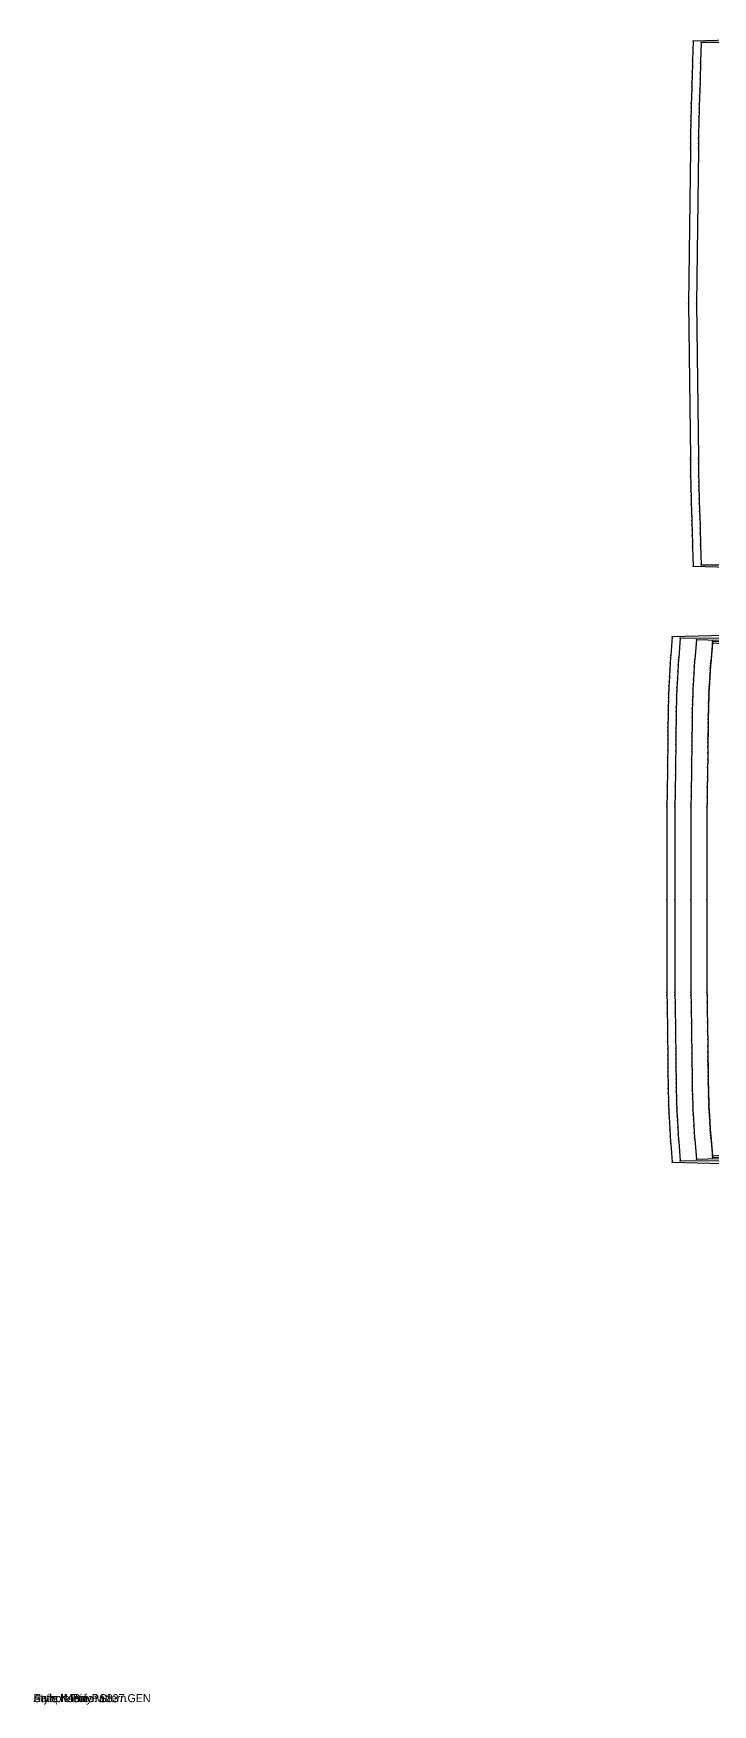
# Model space of a CAD drawing. Extents: x 50 to 2594, y 47 to 2136.
# Drawn here: x 50 to 898, y 47 to 2136 of the extents above; entities that cross this region are included whole.
import ezdxf

# ---------------------------------------------------------------- set-up
doc = ezdxf.new("R2010")
doc.units = 0

# ---------------------------------------------------------------- blocks, each defined once
blk = doc.blocks.new('837.DELANTERO_XS')
at = {"layer": '1'}
for points in [[(890.99, 1053.181), (890.991, 937.303), (891.043, 933.738), (891.176, 924.677), (891.357, 912.569), (891.552, 899.864), (891.731, 888.582), (891.889, 878.827), (892.023, 870.285), (892.13, 862.642), (892.191, 857.464), (892.242, 852.504), (892.287, 847.673), (892.333, 842.879), (892.382, 838.045), (892.442, 833.147), (892.517, 828.174), (892.613, 823.115), (892.734, 817.95), (892.872, 812.811), (893.02, 807.823), (893.167, 803.108), (893.314, 798.691), (893.487, 794.2), (893.723, 789.163), (894.055, 783.107), (894.556, 774.955), (895.086, 766.809), (895.505, 760.546), (895.675, 758.041), (897.848, 732.82), (1240.624, 757.787)], [(1240.624, 1348.574), (897.848, 1373.541), (895.675, 1348.319), (895.505, 1345.814), (895.086, 1339.551), (894.556, 1331.405), (894.055, 1323.253), (893.723, 1317.198), (893.487, 1312.161), (893.314, 1307.67), (893.167, 1303.253), (893.02, 1298.538), (892.872, 1293.549), (892.734, 1288.41), (892.613, 1283.245), (892.517, 1278.186), (892.442, 1273.213), (892.382, 1268.316), (892.333, 1263.482), (892.288, 1258.688), (892.242, 1253.857), (892.191, 1248.898), (892.13, 1243.719), (892.023, 1236.074), (891.889, 1227.53), (891.73, 1217.774), (891.551, 1206.49), (891.356, 1193.787), (891.175, 1181.681), (891.042, 1172.622), (890.991, 1169.058), (890.99, 1053.181)]]:
    blk.add_lwpolyline(points, dxfattribs=at)
at = {"layer": '2'}
for p in [(897.848, 1373.541), (895.675, 1348.319), (890.991, 1169.058), (890.99, 1053.181), (890.991, 937.303), (895.675, 758.041), (897.848, 732.82)]:
    blk.add_point(p, dxfattribs=at)
at = {"layer": '3'}
for p in [(895.086, 1339.551), (895.505, 1345.814), (893.723, 1317.198), (894.055, 1323.253), (894.556, 1331.405), (893.02, 1298.538), (893.167, 1303.253), (893.314, 1307.67), (893.487, 1312.161), (892.517, 1278.186), (892.613, 1283.245), (892.734, 1288.41), (892.872, 1293.549), (892.242, 1253.857), (892.288, 1258.688), (892.333, 1263.482), (892.382, 1268.316), (892.442, 1273.213), (892.023, 1236.074), (892.13, 1243.719), (892.191, 1248.898), (891.73, 1217.774), (891.889, 1227.53), (891.356, 1193.787), (891.551, 1206.49), (891.042, 1172.622), (891.175, 1181.681), (891.043, 933.738), (891.176, 924.677), (891.357, 912.569), (891.552, 899.864), (891.731, 888.582), (891.889, 878.827), (892.023, 870.285), (892.13, 862.642), (892.191, 857.464), (892.242, 852.504), (892.287, 847.673), (892.333, 842.879), (892.382, 838.045), (892.442, 833.147), (892.517, 828.174), (892.613, 823.115), (892.734, 817.95), (892.872, 812.811), (893.02, 807.823), (893.167, 803.108), (893.314, 798.691), (893.487, 794.2), (893.723, 789.163), (894.055, 783.107), (894.556, 774.955), (895.086, 766.809), (895.505, 760.546)]:
    blk.add_point(p, dxfattribs=at)
at = {"layer": '4'}
for p in [(895.675, 1348.319, 5), (895.675, 758.041, 5)]:
    blk.add_point(p, dxfattribs=at)
blk = doc.blocks.new('837.DELANTERO_S')
at = {"layer": '1'}
for points in [[(890.99, 1053.181), (890.991, 937.311), (891.042, 933.696), (891.174, 924.508), (891.353, 912.231), (891.546, 899.35), (891.724, 887.91), (891.88, 878.019), (892.013, 869.358), (892.119, 861.608), (892.179, 856.358), (892.228, 851.329), (892.273, 846.431), (892.317, 841.57), (892.365, 836.669), (892.424, 831.702), (892.498, 826.66), (892.594, 821.531), (892.714, 816.293), (892.853, 811.083), (893, 806.025), (893.148, 801.244), (893.295, 796.766), (893.469, 792.212), (893.706, 787.104), (894.042, 780.964), (894.546, 772.698), (895.08, 764.439), (895.503, 758.088), (895.674, 755.548), (897.821, 730.63), (1240.632, 750.2)], [(1240.632, 1356.162), (897.821, 1375.73), (895.674, 1350.812), (895.503, 1348.272), (895.08, 1341.921), (894.546, 1333.662), (894.042, 1325.396), (893.706, 1319.256), (893.469, 1314.149), (893.295, 1309.595), (893.148, 1305.117), (893, 1300.336), (892.853, 1295.278), (892.714, 1290.067), (892.594, 1284.829), (892.498, 1279.7), (892.424, 1274.658), (892.365, 1269.692), (892.317, 1264.791), (892.273, 1259.931), (892.228, 1255.032), (892.179, 1250.004), (892.119, 1244.753), (892.012, 1237.001), (891.88, 1228.338), (891.723, 1218.446), (891.545, 1207.005), (891.352, 1194.124), (891.173, 1181.85), (891.042, 1172.664), (890.991, 1169.051), (890.99, 1053.181)]]:
    blk.add_lwpolyline(points, dxfattribs=at)
at = {"layer": '2'}
for p in [(897.821, 1375.73), (895.674, 1350.812), (890.991, 1169.051), (890.99, 1053.181), (890.991, 937.311), (895.674, 755.548), (897.821, 730.63)]:
    blk.add_point(p, dxfattribs=at)
at = {"layer": '3'}
for p in [(895.08, 1341.921), (895.503, 1348.272), (893.706, 1319.256), (894.042, 1325.396), (894.546, 1333.662), (892.853, 1295.278), (893, 1300.336), (893.148, 1305.117), (893.295, 1309.595), (893.469, 1314.149), (892.424, 1274.658), (892.498, 1279.7), (892.594, 1284.829), (892.714, 1290.067), (892.228, 1255.032), (892.273, 1259.931), (892.317, 1264.791), (892.365, 1269.692), (892.012, 1237.001), (892.119, 1244.753), (892.179, 1250.004), (891.723, 1218.446), (891.88, 1228.338), (891.352, 1194.124), (891.545, 1207.005), (891.042, 1172.664), (891.173, 1181.85), (891.042, 933.696), (891.174, 924.508), (891.353, 912.231), (891.546, 899.35), (891.724, 887.91), (891.88, 878.019), (892.013, 869.358), (892.119, 861.608), (892.179, 856.358), (892.228, 851.329), (892.273, 846.431), (892.317, 841.57), (892.365, 836.669), (892.424, 831.702), (892.498, 826.66), (892.594, 821.531), (892.714, 816.293), (892.853, 811.083), (893, 806.025), (893.148, 801.244), (893.295, 796.766), (893.469, 792.212), (893.706, 787.104), (894.042, 780.964), (894.546, 772.698), (895.08, 764.439), (895.503, 758.088)]:
    blk.add_point(p, dxfattribs=at)
at = {"layer": '4'}
for p in [(895.674, 1350.812, 5), (895.674, 755.548, 5)]:
    blk.add_point(p, dxfattribs=at)
blk = doc.blocks.new('837.DELANTERO_M')
at = {"layer": '1'}
for points in [[(870.99, 1053.181), (870.99, 937.318), (871.041, 933.653), (871.172, 924.339), (871.349, 911.894), (871.54, 898.835), (871.716, 887.238), (871.871, 877.211), (872.002, 868.431), (872.107, 860.575), (872.166, 855.252), (872.215, 850.154), (872.258, 845.188), (872.301, 840.261), (872.348, 835.292), (872.406, 830.257), (872.479, 825.145), (872.574, 819.946), (872.695, 814.636), (872.833, 809.354), (872.981, 804.226), (873.13, 799.38), (873.277, 794.84), (873.452, 790.224), (873.69, 785.046), (874.028, 778.821), (874.537, 770.442), (875.075, 762.068), (875.501, 755.63), (875.674, 753.055), (877.774, 728.675), (1220.644, 738.696)], [(1220.644, 1367.665), (877.774, 1377.685), (875.674, 1353.305), (875.501, 1350.73), (875.075, 1344.292), (874.537, 1335.918), (874.028, 1327.539), (873.69, 1321.315), (873.452, 1316.137), (873.277, 1311.521), (873.13, 1306.981), (872.981, 1302.135), (872.833, 1297.006), (872.695, 1291.724), (872.574, 1286.414), (872.479, 1281.215), (872.406, 1276.103), (872.348, 1271.069), (872.301, 1266.1), (872.258, 1261.173), (872.215, 1256.208), (872.166, 1251.11), (872.107, 1245.787), (872.002, 1237.929), (871.871, 1229.147), (871.715, 1219.118), (871.539, 1207.519), (871.348, 1194.462), (871.171, 1182.019), (871.041, 1172.707), (870.99, 1169.044), (870.99, 1053.181)]]:
    blk.add_lwpolyline(points, dxfattribs=at)
at = {"layer": '2'}
for p in [(877.774, 1377.685), (875.674, 1353.305), (870.99, 1169.044), (870.99, 1053.181), (870.99, 937.318), (875.674, 753.055), (877.774, 728.675)]:
    blk.add_point(p, dxfattribs=at)
at = {"layer": '3'}
for p in [(875.075, 1344.292), (875.501, 1350.73), (873.452, 1316.137), (873.69, 1321.315), (874.028, 1327.539), (874.537, 1335.918), (872.833, 1297.006), (872.981, 1302.135), (873.13, 1306.981), (873.277, 1311.521), (872.406, 1276.103), (872.479, 1281.215), (872.574, 1286.414), (872.695, 1291.724), (872.215, 1256.208), (872.258, 1261.173), (872.301, 1266.1), (872.348, 1271.069), (872.002, 1237.929), (872.107, 1245.787), (872.166, 1251.11), (871.715, 1219.118), (871.871, 1229.147), (871.348, 1194.462), (871.539, 1207.519), (871.041, 1172.707), (871.171, 1182.019), (871.041, 933.653), (871.172, 924.339), (871.349, 911.894), (871.54, 898.835), (871.716, 887.238), (871.871, 877.211), (872.002, 868.431), (872.107, 860.575), (872.166, 855.252), (872.215, 850.154), (872.258, 845.188), (872.301, 840.261), (872.348, 835.292), (872.406, 830.257), (872.479, 825.145), (872.574, 819.946), (872.695, 814.636), (872.833, 809.354), (872.981, 804.226), (873.13, 799.38), (873.277, 794.84), (873.452, 790.224), (873.69, 785.046), (874.028, 778.821), (874.537, 770.442), (875.075, 762.068), (875.501, 755.63)]:
    blk.add_point(p, dxfattribs=at)
at = {"layer": '4'}
for p in [(875.674, 1353.305, 5), (875.674, 753.055, 5)]:
    blk.add_point(p, dxfattribs=at)
blk = doc.blocks.new('837.DELANTERO_L')
at = {"layer": '1'}
for points in [[(850.99, 1053.181), (850.99, 937.324), (851.041, 933.61), (851.169, 924.17), (851.345, 911.556), (851.534, 898.319), (851.708, 886.565), (851.862, 876.402), (851.992, 867.503), (852.095, 859.54), (852.153, 854.145), (852.201, 848.978), (852.243, 843.945), (852.285, 838.951), (852.331, 833.915), (852.388, 828.812), (852.461, 823.631), (852.555, 818.361), (852.675, 812.979), (852.814, 807.625), (852.962, 802.428), (853.111, 797.516), (853.258, 792.914), (853.434, 788.235), (853.674, 782.987), (854.014, 776.678), (854.527, 768.184), (855.069, 759.698), (855.499, 753.172), (855.674, 750.562), (857.728, 726.717), (1200.658, 727.186)], [(1200.658, 1379.175), (857.728, 1379.643), (855.674, 1355.798), (855.499, 1353.188), (855.069, 1346.663), (854.527, 1338.176), (854.014, 1329.682), (853.674, 1323.373), (853.434, 1318.125), (853.258, 1313.447), (853.111, 1308.845), (852.962, 1303.933), (852.814, 1298.735), (852.675, 1293.381), (852.555, 1288), (852.461, 1282.73), (852.388, 1277.549), (852.331, 1272.446), (852.285, 1267.41), (852.243, 1262.416), (852.201, 1257.383), (852.153, 1252.216), (852.095, 1246.821), (851.992, 1238.856), (851.862, 1229.955), (851.708, 1219.79), (851.533, 1208.034), (851.344, 1194.8), (851.169, 1182.188), (851.04, 1172.75), (850.99, 1169.037), (850.99, 1053.181)]]:
    blk.add_lwpolyline(points, dxfattribs=at)
at = {"layer": '2'}
for p in [(857.728, 1379.643), (855.674, 1355.798), (850.99, 1169.037), (850.99, 1053.181), (850.99, 937.324), (855.674, 750.562), (857.728, 726.717)]:
    blk.add_point(p, dxfattribs=at)
at = {"layer": '3'}
for p in [(854.527, 1338.176), (855.069, 1346.663), (855.499, 1353.188), (853.434, 1318.125), (853.674, 1323.373), (854.014, 1329.682), (852.814, 1298.735), (852.962, 1303.933), (853.111, 1308.845), (853.258, 1313.447), (852.388, 1277.549), (852.461, 1282.73), (852.555, 1288), (852.675, 1293.381), (852.201, 1257.383), (852.243, 1262.416), (852.285, 1267.41), (852.331, 1272.446), (851.992, 1238.856), (852.095, 1246.821), (852.153, 1252.216), (851.708, 1219.79), (851.862, 1229.955), (851.344, 1194.8), (851.533, 1208.034), (851.04, 1172.75), (851.169, 1182.188), (851.041, 933.61), (851.169, 924.17), (851.345, 911.556), (851.534, 898.319), (851.708, 886.565), (851.862, 876.402), (851.992, 867.503), (852.095, 859.54), (852.153, 854.145), (852.201, 848.978), (852.243, 843.945), (852.285, 838.951), (852.331, 833.915), (852.388, 828.812), (852.461, 823.631), (852.555, 818.361), (852.675, 812.979), (852.814, 807.625), (852.962, 802.428), (853.111, 797.516), (853.258, 792.914), (853.434, 788.235), (853.674, 782.987), (854.014, 776.678), (854.527, 768.184), (855.069, 759.698), (855.499, 753.172)]:
    blk.add_point(p, dxfattribs=at)
at = {"layer": '4'}
for p in [(855.674, 1355.798, 5), (855.674, 750.562, 5)]:
    blk.add_point(p, dxfattribs=at)
blk = doc.blocks.new('837.DELANTERO_XL')
at = {"layer": '1'}
for points in [[(840.99, 1053.181), (840.99, 937.331), (841.04, 933.567), (841.167, 924.001), (841.34, 911.217), (841.528, 897.804), (841.701, 885.892), (841.853, 875.594), (841.982, 866.576), (842.084, 858.506), (842.141, 853.039), (842.187, 847.803), (842.228, 842.702), (842.269, 837.641), (842.314, 832.538), (842.37, 827.366), (842.442, 822.116), (842.536, 816.775), (842.656, 811.322), (842.794, 805.896), (842.943, 800.629), (843.092, 795.651), (843.24, 790.988), (843.416, 786.247), (843.657, 780.928), (844, 774.534), (844.517, 765.927), (845.064, 757.327), (845.497, 750.713), (845.673, 748.069), (847.682, 724.74), (1190.671, 715.929)], [(1190.671, 1390.432), (847.682, 1381.62), (845.673, 1358.291), (845.497, 1355.647), (845.064, 1349.034), (844.517, 1340.433), (844, 1331.826), (843.657, 1325.432), (843.416, 1320.114), (843.24, 1315.373), (843.092, 1310.71), (842.943, 1305.732), (842.794, 1300.464), (842.656, 1295.039), (842.536, 1289.585), (842.442, 1284.244), (842.37, 1278.994), (842.314, 1273.823), (842.269, 1268.72), (842.228, 1263.659), (842.187, 1258.559), (842.141, 1253.323), (842.084, 1247.855), (841.982, 1239.784), (841.853, 1230.764), (841.7, 1220.463), (841.527, 1208.55), (841.34, 1195.138), (841.167, 1182.357), (841.04, 1172.793), (840.99, 1169.03), (840.99, 1053.181)]]:
    blk.add_lwpolyline(points, dxfattribs=at)
at = {"layer": '2'}
for p in [(847.682, 1381.62), (845.673, 1358.291), (840.99, 1169.03), (840.99, 1053.181), (840.99, 937.331), (845.673, 748.069), (847.682, 724.74)]:
    blk.add_point(p, dxfattribs=at)
at = {"layer": '3'}
for p in [(844.517, 1340.433), (845.064, 1349.034), (845.497, 1355.647), (843.416, 1320.114), (843.657, 1325.432), (844, 1331.826), (842.656, 1295.039), (842.794, 1300.464), (842.943, 1305.732), (843.092, 1310.71), (843.24, 1315.373), (842.37, 1278.994), (842.442, 1284.244), (842.536, 1289.585), (842.141, 1253.323), (842.187, 1258.559), (842.228, 1263.659), (842.269, 1268.72), (842.314, 1273.823), (841.982, 1239.784), (842.084, 1247.855), (841.7, 1220.463), (841.853, 1230.764), (841.34, 1195.138), (841.527, 1208.55), (841.04, 1172.793), (841.167, 1182.357), (841.04, 933.567), (841.167, 924.001), (841.34, 911.217), (841.528, 897.804), (841.701, 885.892), (841.853, 875.594), (841.982, 866.576), (842.084, 858.506), (842.141, 853.039), (842.187, 847.803), (842.228, 842.702), (842.269, 837.641), (842.314, 832.538), (842.37, 827.366), (842.442, 822.116), (842.536, 816.775), (842.656, 811.322), (842.794, 805.896), (842.943, 800.629), (843.092, 795.651), (843.24, 790.988), (843.416, 786.247), (843.657, 780.928), (844, 774.534), (844.517, 765.927), (845.064, 757.327), (845.497, 750.713)]:
    blk.add_point(p, dxfattribs=at)
at = {"layer": '4'}
for p in [(845.673, 1358.291, 5), (845.673, 748.069, 5)]:
    blk.add_point(p, dxfattribs=at)
blk = doc.blocks.new('837.ESPALDA_L')
at = {"layer": '1'}
blk.add_lwpolyline([(1228.239, 2124.385), (883.74, 2124.118), (883.06, 2100.007), (883.006, 2097.899), (882.868, 2092.585), (882.68, 2085.579), (882.478, 2078.394), (882.291, 2072.321), (882.117, 2067.11), (881.949, 2062.338), (881.78, 2057.58), (881.604, 2052.486), (881.428, 2047.161), (881.257, 2041.788), (881.099, 2036.547), (880.951, 2031.282), (880.82, 2025.944), (880.7, 2020.113), (880.586, 2013.367), (880.477, 2005.641), (880.383, 1998.166), (880.317, 1992.523), (880.292, 1990.291), (877.995, 1797.617), (880.292, 1605.398), (880.317, 1603.166), (880.383, 1597.523), (880.477, 1590.048), (880.586, 1582.322), (880.7, 1575.576), (880.82, 1569.745), (880.951, 1564.407), (881.099, 1559.142), (881.257, 1553.901), (881.428, 1548.527), (881.604, 1543.203), (881.78, 1538.109), (881.949, 1533.351), (882.117, 1528.579), (882.291, 1523.368), (882.478, 1517.295), (882.68, 1510.11), (882.868, 1503.104), (883.006, 1497.79), (883.06, 1495.682), (883.74, 1471.571), (1228.239, 1471.303)], dxfattribs=at)
at = {"layer": '2'}
for p in [(883.74, 2124.118), (883.06, 2100.007), (880.292, 1990.291), (877.995, 1797.617), (880.292, 1605.398), (883.06, 1495.682), (883.74, 1471.571)]:
    blk.add_point(p, dxfattribs=at)
at = {"layer": '3'}
for p in [(882.868, 2092.585), (883.006, 2097.899), (882.291, 2072.321), (882.478, 2078.394), (882.68, 2085.579), (881.428, 2047.161), (881.604, 2052.486), (881.78, 2057.58), (881.949, 2062.338), (882.117, 2067.11), (880.951, 2031.282), (881.099, 2036.547), (881.257, 2041.788), (880.477, 2005.641), (880.586, 2013.367), (880.7, 2020.113), (880.82, 2025.944), (880.317, 1992.523), (880.383, 1998.166), (880.317, 1603.166), (880.383, 1597.523), (880.477, 1590.048), (880.586, 1582.322), (880.7, 1575.576), (880.82, 1569.745), (880.951, 1564.407), (881.099, 1559.142), (881.257, 1553.901), (881.428, 1548.527), (881.604, 1543.203), (881.78, 1538.109), (881.949, 1533.351), (882.117, 1528.579), (882.291, 1523.368), (882.478, 1517.295), (882.68, 1510.11), (882.868, 1503.104), (883.006, 1497.79)]:
    blk.add_point(p, dxfattribs=at)
at = {"layer": '4'}
for p in [(883.06, 2100.007, 5), (883.06, 1495.682, 5)]:
    blk.add_point(p, dxfattribs=at)
blk = doc.blocks.new('837.ESPALDA_XL')
at = {"layer": '1'}
blk.add_lwpolyline([(1218.242, 2135.641), (873.725, 2126.087), (873.06, 2102.496), (873.006, 2100.34), (872.868, 2094.905), (872.68, 2087.739), (872.477, 2080.39), (872.289, 2074.179), (872.114, 2068.849), (871.945, 2063.968), (871.775, 2059.102), (871.598, 2053.892), (871.421, 2048.446), (871.249, 2042.95), (871.09, 2037.589), (870.942, 2032.205), (870.811, 2026.745), (870.692, 2020.781), (870.579, 2013.882), (870.473, 2005.979), (870.381, 1998.334), (870.316, 1992.563), (870.292, 1990.28), (867.995, 1797.618), (870.292, 1605.409), (870.316, 1603.126), (870.381, 1597.354), (870.473, 1589.71), (870.579, 1581.807), (870.692, 1574.908), (870.811, 1568.944), (870.942, 1563.484), (871.09, 1558.1), (871.249, 1552.739), (871.421, 1547.243), (871.598, 1541.797), (871.775, 1536.587), (871.945, 1531.721), (872.114, 1526.84), (872.289, 1521.51), (872.477, 1515.299), (872.68, 1507.95), (872.868, 1500.784), (873.006, 1495.349), (873.06, 1493.193), (873.725, 1469.602), (1218.242, 1460.048)], dxfattribs=at)
at = {"layer": '2'}
for p in [(873.725, 2126.087), (873.06, 2102.496), (870.292, 1990.28), (867.995, 1797.618), (870.292, 1605.409), (873.06, 1493.193), (873.725, 1469.602)]:
    blk.add_point(p, dxfattribs=at)
at = {"layer": '3'}
for p in [(872.868, 2094.905), (873.006, 2100.34), (872.114, 2068.849), (872.289, 2074.179), (872.477, 2080.39), (872.68, 2087.739), (871.421, 2048.446), (871.598, 2053.892), (871.775, 2059.102), (871.945, 2063.968), (870.811, 2026.745), (870.942, 2032.205), (871.09, 2037.589), (871.249, 2042.95), (870.473, 2005.979), (870.579, 2013.882), (870.692, 2020.781), (870.316, 1992.563), (870.381, 1998.334), (870.316, 1603.126), (870.381, 1597.354), (870.473, 1589.71), (870.579, 1581.807), (870.692, 1574.908), (870.811, 1568.944), (870.942, 1563.484), (871.09, 1558.1), (871.249, 1552.739), (871.421, 1547.243), (871.598, 1541.797), (871.775, 1536.587), (871.945, 1531.721), (872.114, 1526.84), (872.289, 1521.51), (872.477, 1515.299), (872.68, 1507.95), (872.868, 1500.784), (873.006, 1495.349)]:
    blk.add_point(p, dxfattribs=at)
at = {"layer": '4'}
for p in [(873.06, 2102.496, 5), (873.06, 1493.193, 5)]:
    blk.add_point(p, dxfattribs=at)

msp = doc.modelspace()

# ---------------------------------------------------------------- block references
at = {"layer": '1'}
for name in ['837.ESPALDA_XL', '837.ESPALDA_L', '837.DELANTERO_XL', '837.DELANTERO_L', '837.DELANTERO_M', '837.DELANTERO_S', '837.DELANTERO_XS']:
    msp.add_blockref(name, (0, 0), dxfattribs=at)

# ---------------------------------------------------------------- texts
for s in ['Author: PolyPattern', 'Sample Size: S', 'Style Name: M.837.GEN', 'Units: Metric']:
    msp.add_text(s, height=10, dxfattribs=at).set_placement((50, 50))

doc.saveas('drawing.dxf')
